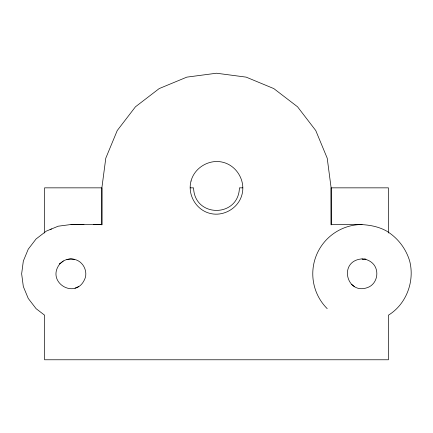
<?xml version="1.0" encoding="UTF-8"?>
<svg xmlns="http://www.w3.org/2000/svg" width="433" height="433" viewBox="0 0 433 433"><rect width="100%" height="100%" fill="white"/><g stroke="black" fill="none" stroke-linecap="round" stroke-linejoin="round"><path stroke-width="0.65" d="M101.885 224.927L101.885 187.846L105.787 158.18L117.24 130.539L135.453 106.799L159.192 88.581L186.834 77.134L216.5 73.226L246.166 77.134L273.808 88.586L297.547 106.799L315.76 130.539L327.213 158.18L331.115 187.846L331.185 224.521C349.74 225.171 369.739 221.582 386.707 231.125C397.781 237.955 405.943 248.591 409.672 261.056C414.879 281.288 406.387 304.172 388.428 315.175L388.428 359.774L44.572 359.774L44.572 315.175L36.085 308.659L28.253 298.451L23.328 286.565L21.65 273.808L23.328 261.056L28.253 249.164L36.085 238.962L46.293 231.125L58.179 226.205L70.936 224.521L101.885 224.521L101.896 187.852L44.572 187.846L44.572 233.019M60.23 263.421C44.399 282.365 77.134 301.557 85.388 277.418C87.044 271.123 83.921 263.973 78.178 260.79C73.561 258.284 67.819 258.377 63.283 261.029C58.368 264.915 58.119 265.093 63.283 261.029M75.023 288.14L78.59 286.592M51.538 228.954L50.12 229.544M66.85 259.481L70.698 258.912L74.563 259.356M362.064 258.891C337.139 260.736 347.017 297.628 369.517 286.695C377.776 282.127 379.4 269.802 372.602 263.253C369.739 260.552 365.993 259.004 362.064 258.891C362.048 260.206 365.901 258.133 365.923 259.416M82.546 224.532L83.948 224.527M190.195 187.846L193.578 187.846C194.39 217.907 238.61 217.907 239.422 187.846L242.805 187.846M93.371 224.521L101.879 224.521M70.936 224.527L81.409 224.532M351.526 284.346L354.616 286.711M388.428 233.019L388.428 187.846L331.115 187.846L331.115 224.927M327.213 308.659A49.286 49.286 0 0 1 362.064 224.521M191.034 181.021C187.3 194.628 196.025 209.745 209.675 213.312C223.282 217.047 238.399 208.322 241.966 194.671C245.7 181.064 236.975 165.947 223.325 162.38C209.718 158.646 194.601 167.371 191.034 181.021"/></g></svg>
